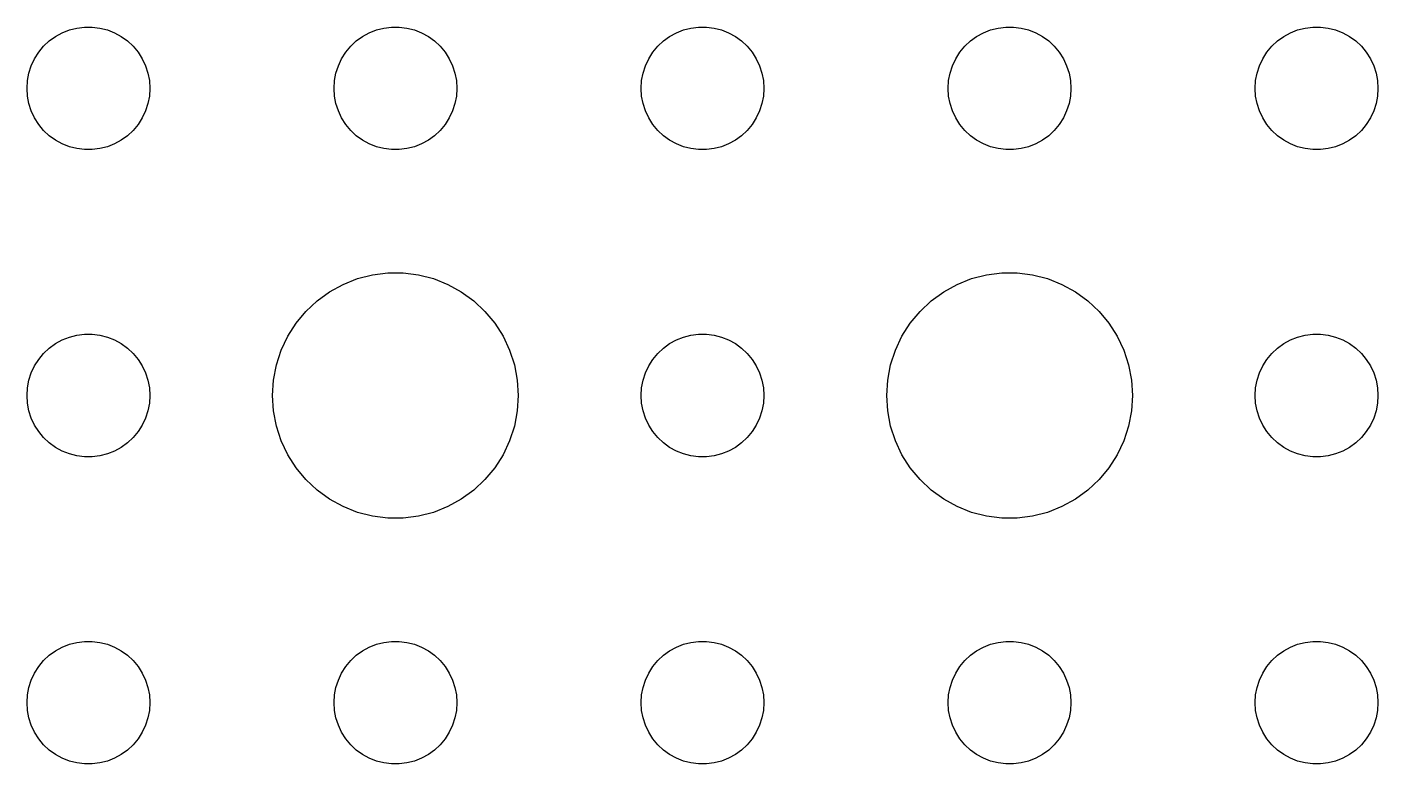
# Model space of a CAD drawing. Header units: metres. Extents: x -134 to 134, y 518 to 1078.
# Drawn here: x -1.5 to 31.5, y 660 to 678 of the extents above; entities that cross this region are included whole.
import ezdxf

# ---------------------------------------------------------------- set-up
doc = ezdxf.new("R2010")
doc.units = ezdxf.units.M

msp = doc.modelspace()

# ---------------------------------------------------------------- linework, layer by layer
for p, q in [((-0.80373, 677.766), (-0.63866, 677.857)), ((-0.63866, 677.857), (-0.46352, 677.927)), ((-0.46352, 677.927), (-0.28107, 677.973)), ((-0.28107, 677.973), (-0.09418, 677.997)), ((-0.09418, 677.997), (0.09418, 677.997)), ((0.09418, 677.997), (0.28107, 677.973)), ((0.28107, 677.973), (0.46352, 677.927)), ((0.46352, 677.927), (0.63866, 677.857)), ((0.63866, 677.857), (0.80373, 677.766)), ((6.69626, 677.766), (6.86133, 677.857)), ((6.86133, 677.857), (7.03647, 677.927)), ((7.03647, 677.927), (7.21892, 677.973)), ((7.21892, 677.973), (7.40581, 677.997)), ((7.40581, 677.997), (7.59418, 677.997)), ((7.59418, 677.997), (7.78107, 677.973)), ((7.78107, 677.973), (7.96352, 677.927)), ((7.96352, 677.927), (8.13866, 677.857)), ((8.13866, 677.857), (8.30373, 677.766)), ((14.1963, 677.766), (14.3613, 677.857)), ((14.3613, 677.857), (14.5365, 677.927)), ((14.5365, 677.927), (14.7189, 677.973)), ((14.7189, 677.973), (14.9058, 677.997)), ((14.9058, 677.997), (15.0942, 677.997)), ((15.0942, 677.997), (15.2811, 677.973)), ((15.2811, 677.973), (15.4635, 677.927)), ((15.4635, 677.927), (15.6387, 677.857)), ((15.6387, 677.857), (15.8037, 677.766)), ((21.6963, 677.766), (21.8613, 677.857)), ((21.8613, 677.857), (22.0365, 677.927)), ((22.0365, 677.927), (22.2189, 677.973)), ((22.2189, 677.973), (22.4058, 677.997)), ((22.4058, 677.997), (22.5942, 677.997)), ((22.5942, 677.997), (22.7811, 677.973)), ((22.7811, 677.973), (22.9635, 677.927)), ((22.9635, 677.927), (23.1387, 677.857)), ((23.1387, 677.857), (23.3037, 677.766)), ((29.1963, 677.766), (29.3613, 677.857)), ((29.3613, 677.857), (29.5365, 677.927)), ((29.5365, 677.927), (29.7189, 677.973)), ((29.7189, 677.973), (29.9058, 677.997)), ((29.9058, 677.997), (30.0942, 677.997)), ((30.0942, 677.997), (30.2811, 677.973)), ((30.2811, 677.973), (30.4635, 677.927)), ((30.4635, 677.927), (30.6387, 677.857)), ((30.6387, 677.857), (30.8037, 677.766)), ((-1.21352, 677.382), (-1.09344, 677.527)), ((-1.09344, 677.527), (-0.95613, 677.656)), ((-0.95613, 677.656), (-0.80373, 677.766)), ((0.80373, 677.766), (0.95613, 677.656)), ((0.95613, 677.656), (1.09344, 677.527)), ((1.09344, 677.527), (1.21352, 677.382)), ((6.28647, 677.382), (6.40654, 677.527)), ((6.40654, 677.527), (6.54385, 677.656)), ((6.54385, 677.656), (6.69626, 677.766)), ((8.30373, 677.766), (8.45613, 677.656)), ((8.45613, 677.656), (8.59344, 677.527)), ((8.59344, 677.527), (8.71352, 677.382)), ((13.7865, 677.382), (13.9065, 677.527)), ((13.9065, 677.527), (14.0439, 677.656)), ((14.0439, 677.656), (14.1963, 677.766)), ((15.8037, 677.766), (15.9561, 677.656)), ((15.9561, 677.656), (16.0934, 677.527)), ((16.0934, 677.527), (16.2135, 677.382)), ((21.2865, 677.382), (21.4065, 677.527)), ((21.4065, 677.527), (21.5439, 677.656)), ((21.5439, 677.656), (21.6963, 677.766)), ((23.3037, 677.766), (23.4561, 677.656)), ((23.4561, 677.656), (23.5934, 677.527)), ((23.5934, 677.527), (23.7135, 677.382)), ((28.7865, 677.382), (28.9065, 677.527)), ((28.9065, 677.527), (29.0439, 677.656)), ((29.0439, 677.656), (29.1963, 677.766)), ((30.8037, 677.766), (30.9561, 677.656)), ((30.9561, 677.656), (31.0934, 677.527)), ((31.0934, 677.527), (31.2135, 677.382)), ((-1.39465, 677.052), (-1.31445, 677.223)), ((-1.31445, 677.223), (-1.21352, 677.382)), ((1.21352, 677.382), (1.31445, 677.223)), ((1.31445, 677.223), (1.39465, 677.052)), ((6.10533, 677.052), (6.18553, 677.223)), ((6.18553, 677.223), (6.28647, 677.382)), ((8.71352, 677.382), (8.81445, 677.223)), ((8.81445, 677.223), (8.89465, 677.052)), ((13.6053, 677.052), (13.6855, 677.223)), ((13.6855, 677.223), (13.7865, 677.382)), ((16.2135, 677.382), (16.3145, 677.223)), ((16.3145, 677.223), (16.3947, 677.052)), ((21.1053, 677.052), (21.1855, 677.223)), ((21.1855, 677.223), (21.2865, 677.382)), ((23.7135, 677.382), (23.8145, 677.223)), ((23.8145, 677.223), (23.8947, 677.052)), ((28.6053, 677.052), (28.6855, 677.223)), ((28.6855, 677.223), (28.7865, 677.382)), ((31.2135, 677.382), (31.3145, 677.223)), ((31.3145, 677.223), (31.3947, 677.052)), ((-1.48816, 676.688), (-1.45287, 676.873)), ((-1.45287, 676.873), (-1.39465, 677.052)), ((1.39465, 677.052), (1.45287, 676.873)), ((1.45287, 676.873), (1.48816, 676.688)), ((6.01183, 676.688), (6.04712, 676.873)), ((6.04712, 676.873), (6.10533, 677.052)), ((8.89465, 677.052), (8.95287, 676.873)), ((8.95287, 676.873), (8.98816, 676.688)), ((13.5118, 676.688), (13.5471, 676.873)), ((13.5471, 676.873), (13.6053, 677.052)), ((16.3947, 677.052), (16.4529, 676.873)), ((16.4529, 676.873), (16.4882, 676.688)), ((21.0118, 676.688), (21.0471, 676.873)), ((21.0471, 676.873), (21.1053, 677.052)), ((23.8947, 677.052), (23.9529, 676.873)), ((23.9529, 676.873), (23.9882, 676.688)), ((28.5118, 676.688), (28.5471, 676.873)), ((28.5471, 676.873), (28.6053, 677.052)), ((31.3947, 677.052), (31.4529, 676.873)), ((31.4529, 676.873), (31.4882, 676.688)), ((-1.5, 676.5), (-1.48816, 676.688)), ((-1.48816, 676.312), (-1.5, 676.5)), ((1.48816, 676.688), (1.5, 676.5)), ((1.5, 676.5), (1.48816, 676.312)), ((6, 676.5), (6.01183, 676.688)), ((6.01183, 676.312), (6, 676.5)), ((8.98816, 676.688), (9, 676.5)), ((9, 676.5), (8.98816, 676.312)), ((13.5, 676.5), (13.5118, 676.688)), ((13.5118, 676.312), (13.5, 676.5)), ((16.4882, 676.688), (16.5, 676.5)), ((16.5, 676.5), (16.4882, 676.312)), ((21, 676.5), (21.0118, 676.688)), ((21.0118, 676.312), (21, 676.5)), ((23.9882, 676.688), (24, 676.5)), ((24, 676.5), (23.9882, 676.312)), ((28.5, 676.5), (28.5118, 676.688)), ((28.5118, 676.312), (28.5, 676.5)), ((31.4882, 676.688), (31.5, 676.5)), ((31.5, 676.5), (31.4882, 676.312)), ((-1.45287, 676.127), (-1.48816, 676.312)), ((1.48816, 676.312), (1.45287, 676.127)), ((6.04712, 676.127), (6.01183, 676.312)), ((8.98816, 676.312), (8.95287, 676.127)), ((13.5471, 676.127), (13.5118, 676.312)), ((16.4882, 676.312), (16.4529, 676.127)), ((21.0471, 676.127), (21.0118, 676.312)), ((23.9882, 676.312), (23.9529, 676.127)), ((28.5471, 676.127), (28.5118, 676.312)), ((31.4882, 676.312), (31.4529, 676.127)), ((-1.39465, 675.948), (-1.45287, 676.127)), ((-1.31445, 675.777), (-1.39465, 675.948)), ((1.39465, 675.948), (1.31445, 675.777)), ((1.45287, 676.127), (1.39465, 675.948)), ((6.10533, 675.948), (6.04712, 676.127)), ((6.18553, 675.777), (6.10533, 675.948)), ((8.89465, 675.948), (8.81445, 675.777)), ((8.95287, 676.127), (8.89465, 675.948)), ((13.6053, 675.948), (13.5471, 676.127)), ((13.6855, 675.777), (13.6053, 675.948)), ((16.3947, 675.948), (16.3145, 675.777)), ((16.4529, 676.127), (16.3947, 675.948)), ((21.1053, 675.948), (21.0471, 676.127)), ((21.1855, 675.777), (21.1053, 675.948)), ((23.8947, 675.948), (23.8145, 675.777)), ((23.9529, 676.127), (23.8947, 675.948)), ((28.6053, 675.948), (28.5471, 676.127)), ((28.6855, 675.777), (28.6053, 675.948)), ((31.3947, 675.948), (31.3145, 675.777)), ((31.4529, 676.127), (31.3947, 675.948)), ((-1.21352, 675.618), (-1.31445, 675.777)), ((-1.09344, 675.473), (-1.21352, 675.618)), ((1.21352, 675.618), (1.09344, 675.473)), ((1.31445, 675.777), (1.21352, 675.618)), ((6.28647, 675.618), (6.18553, 675.777)), ((6.40654, 675.473), (6.28647, 675.618)), ((8.71352, 675.618), (8.59344, 675.473)), ((8.81445, 675.777), (8.71352, 675.618)), ((13.7865, 675.618), (13.6855, 675.777)), ((13.9065, 675.473), (13.7865, 675.618)), ((16.2135, 675.618), (16.0934, 675.473)), ((16.3145, 675.777), (16.2135, 675.618)), ((21.2865, 675.618), (21.1855, 675.777)), ((21.4065, 675.473), (21.2865, 675.618)), ((23.7135, 675.618), (23.5934, 675.473)), ((23.8145, 675.777), (23.7135, 675.618)), ((28.7865, 675.618), (28.6855, 675.777)), ((28.9065, 675.473), (28.7865, 675.618)), ((31.2135, 675.618), (31.0934, 675.473)), ((31.3145, 675.777), (31.2135, 675.618)), ((-0.95613, 675.344), (-1.09344, 675.473)), ((-0.80373, 675.234), (-0.95613, 675.344)), ((-0.63866, 675.143), (-0.80373, 675.234)), ((0.80373, 675.234), (0.63866, 675.143)), ((0.95613, 675.344), (0.80373, 675.234)), ((1.09344, 675.473), (0.95613, 675.344)), ((6.54385, 675.344), (6.40654, 675.473)), ((6.69626, 675.234), (6.54385, 675.344)), ((6.86133, 675.143), (6.69626, 675.234)), ((8.30373, 675.234), (8.13866, 675.143)), ((8.45613, 675.344), (8.30373, 675.234)), ((8.59344, 675.473), (8.45613, 675.344)), ((14.0439, 675.344), (13.9065, 675.473)), ((14.1963, 675.234), (14.0439, 675.344)), ((14.3613, 675.143), (14.1963, 675.234)), ((15.8037, 675.234), (15.6387, 675.143)), ((15.9561, 675.344), (15.8037, 675.234)), ((16.0934, 675.473), (15.9561, 675.344)), ((21.5439, 675.344), (21.4065, 675.473)), ((21.6963, 675.234), (21.5439, 675.344)), ((21.8613, 675.143), (21.6963, 675.234)), ((23.3037, 675.234), (23.1387, 675.143)), ((23.4561, 675.344), (23.3037, 675.234)), ((23.5934, 675.473), (23.4561, 675.344)), ((29.0439, 675.344), (28.9065, 675.473)), ((29.1963, 675.234), (29.0439, 675.344)), ((29.3613, 675.143), (29.1963, 675.234)), ((30.8037, 675.234), (30.6387, 675.143)), ((30.9561, 675.344), (30.8037, 675.234)), ((31.0934, 675.473), (30.9561, 675.344)), ((-0.46352, 675.073), (-0.63866, 675.143)), ((-0.28107, 675.027), (-0.46352, 675.073)), ((-0.09418, 675.003), (-0.28107, 675.027)), ((0.09418, 675.003), (-0.09418, 675.003)), ((0.28107, 675.027), (0.09418, 675.003)), ((0.46352, 675.073), (0.28107, 675.027)), ((0.63866, 675.143), (0.46352, 675.073)), ((7.03647, 675.073), (6.86133, 675.143)), ((7.21892, 675.027), (7.03647, 675.073)), ((7.40581, 675.003), (7.21892, 675.027)), ((7.59418, 675.003), (7.40581, 675.003)), ((7.78107, 675.027), (7.59418, 675.003)), ((7.96352, 675.073), (7.78107, 675.027)), ((8.13866, 675.143), (7.96352, 675.073)), ((14.5365, 675.073), (14.3613, 675.143)), ((14.7189, 675.027), (14.5365, 675.073)), ((14.9058, 675.003), (14.7189, 675.027)), ((15.0942, 675.003), (14.9058, 675.003)), ((15.2811, 675.027), (15.0942, 675.003)), ((15.4635, 675.073), (15.2811, 675.027)), ((15.6387, 675.143), (15.4635, 675.073)), ((22.0365, 675.073), (21.8613, 675.143)), ((22.2189, 675.027), (22.0365, 675.073)), ((22.4058, 675.003), (22.2189, 675.027)), ((22.5942, 675.003), (22.4058, 675.003)), ((22.7811, 675.027), (22.5942, 675.003)), ((22.9635, 675.073), (22.7811, 675.027)), ((23.1387, 675.143), (22.9635, 675.073)), ((29.5365, 675.073), (29.3613, 675.143)), ((29.7189, 675.027), (29.5365, 675.073)), ((29.9058, 675.003), (29.7189, 675.027)), ((30.0942, 675.003), (29.9058, 675.003)), ((30.2811, 675.027), (30.0942, 675.003)), ((30.4635, 675.073), (30.2811, 675.027)), ((30.6387, 675.143), (30.4635, 675.073)), ((6.57294, 671.853), (6.93785, 671.947)), ((6.93785, 671.947), (7.31161, 671.994)), ((7.31161, 671.994), (7.68837, 671.994)), ((7.68837, 671.994), (8.06213, 671.947)), ((8.06213, 671.947), (8.42705, 671.853)), ((21.5729, 671.853), (21.9379, 671.947)), ((21.9379, 671.947), (22.3116, 671.994)), ((22.3116, 671.994), (22.6884, 671.994)), ((22.6884, 671.994), (23.0621, 671.947)), ((23.0621, 671.947), (23.427, 671.853)), ((5.89252, 671.533), (6.22266, 671.714)), ((6.22266, 671.714), (6.57294, 671.853)), ((8.42705, 671.853), (8.77733, 671.714)), ((8.77733, 671.714), (9.10747, 671.533)), ((20.8925, 671.533), (21.2227, 671.714)), ((21.2227, 671.714), (21.5729, 671.853)), ((23.427, 671.853), (23.7773, 671.714)), ((23.7773, 671.714), (24.1075, 671.533)), ((5.31308, 671.054), (5.58772, 671.312)), ((5.58772, 671.312), (5.89252, 671.533)), ((9.10747, 671.533), (9.41226, 671.312)), ((9.41226, 671.312), (9.6869, 671.054)), ((20.3131, 671.054), (20.5877, 671.312)), ((20.5877, 671.312), (20.8925, 671.533)), ((24.1075, 671.533), (24.4123, 671.312)), ((24.4123, 671.312), (24.6869, 671.054)), ((5.07294, 670.763), (5.31308, 671.054)), ((9.6869, 671.054), (9.92705, 670.763)), ((20.0729, 670.763), (20.3131, 671.054)), ((24.6869, 671.054), (24.927, 670.763)), ((4.87108, 670.445), (5.07294, 670.763)), ((9.92705, 670.763), (10.1289, 670.445)), ((19.8711, 670.445), (20.0729, 670.763)), ((24.927, 670.763), (25.1289, 670.445)), ((-0.95613, 670.156), (-0.80373, 670.266)), ((-0.80373, 670.266), (-0.63866, 670.357)), ((-0.63866, 670.357), (-0.46352, 670.427)), ((-0.46352, 670.427), (-0.28107, 670.473)), ((-0.28107, 670.473), (-0.09418, 670.497)), ((-0.09418, 670.497), (0.09418, 670.497)), ((0.09418, 670.497), (0.28107, 670.473)), ((0.28107, 670.473), (0.46352, 670.427)), ((0.46352, 670.427), (0.63866, 670.357)), ((0.63866, 670.357), (0.80373, 670.266)), ((0.80373, 670.266), (0.95613, 670.156)), ((4.71066, 670.104), (4.87108, 670.445)), ((10.1289, 670.445), (10.2893, 670.104)), ((14.0439, 670.156), (14.1963, 670.266)), ((14.1963, 670.266), (14.3613, 670.357)), ((14.3613, 670.357), (14.5365, 670.427)), ((14.5365, 670.427), (14.7189, 670.473)), ((14.7189, 670.473), (14.9058, 670.497)), ((14.9058, 670.497), (15.0942, 670.497)), ((15.0942, 670.497), (15.2811, 670.473)), ((15.2811, 670.473), (15.4635, 670.427)), ((15.4635, 670.427), (15.6387, 670.357)), ((15.6387, 670.357), (15.8037, 670.266)), ((15.8037, 670.266), (15.9561, 670.156)), ((19.7107, 670.104), (19.8711, 670.445)), ((25.1289, 670.445), (25.2893, 670.104)), ((29.0439, 670.156), (29.1963, 670.266)), ((29.1963, 670.266), (29.3613, 670.357)), ((29.3613, 670.357), (29.5365, 670.427)), ((29.5365, 670.427), (29.7189, 670.473)), ((29.7189, 670.473), (29.9058, 670.497)), ((29.9058, 670.497), (30.0942, 670.497)), ((30.0942, 670.497), (30.2811, 670.473)), ((30.2811, 670.473), (30.4635, 670.427)), ((30.4635, 670.427), (30.6387, 670.357)), ((30.6387, 670.357), (30.8037, 670.266)), ((30.8037, 670.266), (30.9561, 670.156)), ((-1.21352, 669.882), (-1.09344, 670.027)), ((-1.09344, 670.027), (-0.95613, 670.156)), ((0.95613, 670.156), (1.09344, 670.027)), ((1.09344, 670.027), (1.21352, 669.882)), ((4.59424, 669.746), (4.71066, 670.104)), ((10.2893, 670.104), (10.4057, 669.746)), ((13.7865, 669.882), (13.9065, 670.027)), ((13.9065, 670.027), (14.0439, 670.156)), ((15.9561, 670.156), (16.0934, 670.027)), ((16.0934, 670.027), (16.2135, 669.882)), ((19.5942, 669.746), (19.7107, 670.104)), ((25.2893, 670.104), (25.4057, 669.746)), ((28.7865, 669.882), (28.9065, 670.027)), ((28.9065, 670.027), (29.0439, 670.156)), ((30.9561, 670.156), (31.0934, 670.027)), ((31.0934, 670.027), (31.2135, 669.882)), ((-1.39465, 669.552), (-1.31445, 669.723)), ((-1.31445, 669.723), (-1.21352, 669.882)), ((1.21352, 669.882), (1.31445, 669.723)), ((1.31445, 669.723), (1.39465, 669.552)), ((4.52365, 669.376), (4.59424, 669.746)), ((10.4057, 669.746), (10.4763, 669.376)), ((13.6053, 669.552), (13.6855, 669.723)), ((13.6855, 669.723), (13.7865, 669.882)), ((16.2135, 669.882), (16.3145, 669.723)), ((16.3145, 669.723), (16.3947, 669.552)), ((19.5237, 669.376), (19.5942, 669.746)), ((25.4057, 669.746), (25.4763, 669.376)), ((28.6053, 669.552), (28.6855, 669.723)), ((28.6855, 669.723), (28.7865, 669.882)), ((31.2135, 669.882), (31.3145, 669.723)), ((31.3145, 669.723), (31.3947, 669.552)), ((-1.48816, 669.188), (-1.45287, 669.373)), ((-1.45287, 669.373), (-1.39465, 669.552)), ((1.39465, 669.552), (1.45287, 669.373)), ((1.45287, 669.373), (1.48816, 669.188)), ((4.5, 669), (4.52365, 669.376)), ((10.4763, 669.376), (10.5, 669)), ((13.5118, 669.188), (13.5471, 669.373)), ((13.5471, 669.373), (13.6053, 669.552)), ((16.3947, 669.552), (16.4529, 669.373)), ((16.4529, 669.373), (16.4882, 669.188)), ((19.5, 669), (19.5237, 669.376)), ((25.4763, 669.376), (25.5, 669)), ((28.5118, 669.188), (28.5471, 669.373)), ((28.5471, 669.373), (28.6053, 669.552)), ((31.3947, 669.552), (31.4529, 669.373)), ((31.4529, 669.373), (31.4882, 669.188)), ((-1.5, 669), (-1.48816, 669.188)), ((-1.48816, 668.812), (-1.5, 669)), ((1.48816, 669.188), (1.5, 669)), ((1.5, 669), (1.48816, 668.812)), ((4.52365, 668.624), (4.5, 669)), ((10.5, 669), (10.4763, 668.624)), ((13.5, 669), (13.5118, 669.188)), ((13.5118, 668.812), (13.5, 669)), ((16.4882, 669.188), (16.5, 669)), ((16.5, 669), (16.4882, 668.812)), ((19.5237, 668.624), (19.5, 669)), ((25.5, 669), (25.4763, 668.624)), ((28.5, 669), (28.5118, 669.188)), ((28.5118, 668.812), (28.5, 669)), ((31.4882, 669.188), (31.5, 669)), ((31.5, 669), (31.4882, 668.812)), ((-1.45287, 668.627), (-1.48816, 668.812)), ((-1.39465, 668.448), (-1.45287, 668.627)), ((1.45287, 668.627), (1.39465, 668.448)), ((1.48816, 668.812), (1.45287, 668.627)), ((4.59424, 668.254), (4.52365, 668.624)), ((10.4763, 668.624), (10.4057, 668.254)), ((13.5471, 668.627), (13.5118, 668.812)), ((13.6053, 668.448), (13.5471, 668.627)), ((16.4529, 668.627), (16.3947, 668.448)), ((16.4882, 668.812), (16.4529, 668.627)), ((19.5942, 668.254), (19.5237, 668.624)), ((25.4763, 668.624), (25.4057, 668.254)), ((28.5471, 668.627), (28.5118, 668.812)), ((28.6053, 668.448), (28.5471, 668.627)), ((31.4529, 668.627), (31.3947, 668.448)), ((31.4882, 668.812), (31.4529, 668.627)), ((-1.31445, 668.277), (-1.39465, 668.448)), ((-1.21352, 668.118), (-1.31445, 668.277)), ((1.31445, 668.277), (1.21352, 668.118)), ((1.39465, 668.448), (1.31445, 668.277)), ((4.71066, 667.896), (4.59424, 668.254)), ((10.4057, 668.254), (10.2893, 667.896)), ((13.6855, 668.277), (13.6053, 668.448)), ((13.7865, 668.118), (13.6855, 668.277)), ((16.3145, 668.277), (16.2135, 668.118)), ((16.3947, 668.448), (16.3145, 668.277)), ((19.7107, 667.896), (19.5942, 668.254)), ((25.4057, 668.254), (25.2893, 667.896)), ((28.6855, 668.277), (28.6053, 668.448)), ((28.7865, 668.118), (28.6855, 668.277)), ((31.3145, 668.277), (31.2135, 668.118)), ((31.3947, 668.448), (31.3145, 668.277)), ((-1.09344, 667.973), (-1.21352, 668.118)), ((-0.95613, 667.844), (-1.09344, 667.973)), ((1.09344, 667.973), (0.95613, 667.844)), ((1.21352, 668.118), (1.09344, 667.973)), ((13.9065, 667.973), (13.7865, 668.118)), ((14.0439, 667.844), (13.9065, 667.973)), ((16.0934, 667.973), (15.9561, 667.844)), ((16.2135, 668.118), (16.0934, 667.973)), ((28.9065, 667.973), (28.7865, 668.118)), ((29.0439, 667.844), (28.9065, 667.973)), ((31.0934, 667.973), (30.9561, 667.844)), ((31.2135, 668.118), (31.0934, 667.973)), ((-0.80373, 667.734), (-0.95613, 667.844)), ((-0.63866, 667.643), (-0.80373, 667.734)), ((-0.46352, 667.573), (-0.63866, 667.643)), ((0.63866, 667.643), (0.46352, 667.573)), ((0.80373, 667.734), (0.63866, 667.643)), ((0.95613, 667.844), (0.80373, 667.734)), ((4.87108, 667.555), (4.71066, 667.896)), ((10.2893, 667.896), (10.1289, 667.555)), ((14.1963, 667.734), (14.0439, 667.844)), ((14.3613, 667.643), (14.1963, 667.734)), ((14.5365, 667.573), (14.3613, 667.643)), ((15.6387, 667.643), (15.4635, 667.573)), ((15.8037, 667.734), (15.6387, 667.643)), ((15.9561, 667.844), (15.8037, 667.734)), ((19.8711, 667.555), (19.7107, 667.896)), ((25.2893, 667.896), (25.1289, 667.555)), ((29.1963, 667.734), (29.0439, 667.844)), ((29.3613, 667.643), (29.1963, 667.734)), ((29.5365, 667.573), (29.3613, 667.643)), ((30.6387, 667.643), (30.4635, 667.573)), ((30.8037, 667.734), (30.6387, 667.643)), ((30.9561, 667.844), (30.8037, 667.734)), ((-0.28107, 667.527), (-0.46352, 667.573)), ((-0.09418, 667.503), (-0.28107, 667.527)), ((0.09418, 667.503), (-0.09418, 667.503)), ((0.28107, 667.527), (0.09418, 667.503)), ((0.46352, 667.573), (0.28107, 667.527)), ((5.07294, 667.237), (4.87108, 667.555)), ((10.1289, 667.555), (9.92705, 667.237)), ((14.7189, 667.527), (14.5365, 667.573)), ((14.9058, 667.503), (14.7189, 667.527)), ((15.0942, 667.503), (14.9058, 667.503)), ((15.2811, 667.527), (15.0942, 667.503)), ((15.4635, 667.573), (15.2811, 667.527)), ((20.0729, 667.237), (19.8711, 667.555)), ((25.1289, 667.555), (24.927, 667.237)), ((29.7189, 667.527), (29.5365, 667.573)), ((29.9058, 667.503), (29.7189, 667.527)), ((30.0942, 667.503), (29.9058, 667.503)), ((30.2811, 667.527), (30.0942, 667.503)), ((30.4635, 667.573), (30.2811, 667.527)), ((5.31308, 666.946), (5.07294, 667.237)), ((5.58772, 666.688), (5.31308, 666.946)), ((9.6869, 666.946), (9.41226, 666.688)), ((9.92705, 667.237), (9.6869, 666.946)), ((20.3131, 666.946), (20.0729, 667.237)), ((20.5877, 666.688), (20.3131, 666.946)), ((24.6869, 666.946), (24.4123, 666.688)), ((24.927, 667.237), (24.6869, 666.946)), ((5.89252, 666.467), (5.58772, 666.688)), ((9.41226, 666.688), (9.10747, 666.467)), ((20.8925, 666.467), (20.5877, 666.688)), ((24.4123, 666.688), (24.1075, 666.467)), ((6.22266, 666.286), (5.89252, 666.467)), ((6.57294, 666.147), (6.22266, 666.286)), ((8.77733, 666.286), (8.42705, 666.147)), ((9.10747, 666.467), (8.77733, 666.286)), ((21.2227, 666.286), (20.8925, 666.467)), ((21.5729, 666.147), (21.2227, 666.286)), ((23.7773, 666.286), (23.427, 666.147)), ((24.1075, 666.467), (23.7773, 666.286)), ((6.93785, 666.053), (6.57294, 666.147)), ((7.31161, 666.006), (6.93785, 666.053)), ((7.68837, 666.006), (7.31161, 666.006)), ((8.06213, 666.053), (7.68837, 666.006)), ((8.42705, 666.147), (8.06213, 666.053)), ((21.9379, 666.053), (21.5729, 666.147)), ((22.3116, 666.006), (21.9379, 666.053)), ((22.6884, 666.006), (22.3116, 666.006)), ((23.0621, 666.053), (22.6884, 666.006)), ((23.427, 666.147), (23.0621, 666.053)), ((-0.46352, 662.927), (-0.28107, 662.973)), ((-0.28107, 662.973), (-0.09418, 662.997)), ((-0.09418, 662.997), (0.09418, 662.997)), ((0.09418, 662.997), (0.28107, 662.973)), ((0.28107, 662.973), (0.46352, 662.927)), ((7.03647, 662.927), (7.21892, 662.973)), ((7.21892, 662.973), (7.40581, 662.997)), ((7.40581, 662.997), (7.59418, 662.997)), ((7.59418, 662.997), (7.78107, 662.973)), ((7.78107, 662.973), (7.96352, 662.927)), ((14.5365, 662.927), (14.7189, 662.973)), ((14.7189, 662.973), (14.9058, 662.997)), ((14.9058, 662.997), (15.0942, 662.997)), ((15.0942, 662.997), (15.2811, 662.973)), ((15.2811, 662.973), (15.4635, 662.927)), ((22.0365, 662.927), (22.2189, 662.973)), ((22.2189, 662.973), (22.4058, 662.997)), ((22.4058, 662.997), (22.5942, 662.997)), ((22.5942, 662.997), (22.7811, 662.973)), ((22.7811, 662.973), (22.9635, 662.927)), ((29.5365, 662.927), (29.7189, 662.973)), ((29.7189, 662.973), (29.9058, 662.997)), ((29.9058, 662.997), (30.0942, 662.997)), ((30.0942, 662.997), (30.2811, 662.973)), ((30.2811, 662.973), (30.4635, 662.927)), ((-1.09344, 662.527), (-0.95613, 662.656)), ((-0.95613, 662.656), (-0.80373, 662.766)), ((-0.80373, 662.766), (-0.63866, 662.857)), ((-0.63866, 662.857), (-0.46352, 662.927)), ((0.46352, 662.927), (0.63866, 662.857)), ((0.63866, 662.857), (0.80373, 662.766)), ((0.80373, 662.766), (0.95613, 662.656)), ((0.95613, 662.656), (1.09344, 662.527)), ((6.40654, 662.527), (6.54385, 662.656)), ((6.54385, 662.656), (6.69626, 662.766)), ((6.69626, 662.766), (6.86133, 662.857)), ((6.86133, 662.857), (7.03647, 662.927)), ((7.96352, 662.927), (8.13866, 662.857)), ((8.13866, 662.857), (8.30373, 662.766)), ((8.30373, 662.766), (8.45613, 662.656)), ((8.45613, 662.656), (8.59344, 662.527)), ((13.9065, 662.527), (14.0439, 662.656)), ((14.0439, 662.656), (14.1963, 662.766)), ((14.1963, 662.766), (14.3613, 662.857)), ((14.3613, 662.857), (14.5365, 662.927)), ((15.4635, 662.927), (15.6387, 662.857)), ((15.6387, 662.857), (15.8037, 662.766)), ((15.8037, 662.766), (15.9561, 662.656)), ((15.9561, 662.656), (16.0934, 662.527)), ((21.4065, 662.527), (21.5439, 662.656)), ((21.5439, 662.656), (21.6963, 662.766)), ((21.6963, 662.766), (21.8613, 662.857)), ((21.8613, 662.857), (22.0365, 662.927)), ((22.9635, 662.927), (23.1387, 662.857)), ((23.1387, 662.857), (23.3037, 662.766)), ((23.3037, 662.766), (23.4561, 662.656)), ((23.4561, 662.656), (23.5934, 662.527)), ((28.9065, 662.527), (29.0439, 662.656)), ((29.0439, 662.656), (29.1963, 662.766)), ((29.1963, 662.766), (29.3613, 662.857)), ((29.3613, 662.857), (29.5365, 662.927)), ((30.4635, 662.927), (30.6387, 662.857)), ((30.6387, 662.857), (30.8037, 662.766)), ((30.8037, 662.766), (30.9561, 662.656)), ((30.9561, 662.656), (31.0934, 662.527)), ((-1.31445, 662.223), (-1.21352, 662.382)), ((-1.21352, 662.382), (-1.09344, 662.527)), ((1.09344, 662.527), (1.21352, 662.382)), ((1.21352, 662.382), (1.31445, 662.223)), ((6.18553, 662.223), (6.28647, 662.382)), ((6.28647, 662.382), (6.40654, 662.527)), ((8.59344, 662.527), (8.71352, 662.382)), ((8.71352, 662.382), (8.81445, 662.223)), ((13.6855, 662.223), (13.7865, 662.382)), ((13.7865, 662.382), (13.9065, 662.527)), ((16.0934, 662.527), (16.2135, 662.382)), ((16.2135, 662.382), (16.3145, 662.223)), ((21.1855, 662.223), (21.2865, 662.382)), ((21.2865, 662.382), (21.4065, 662.527)), ((23.5934, 662.527), (23.7135, 662.382)), ((23.7135, 662.382), (23.8145, 662.223)), ((28.6855, 662.223), (28.7865, 662.382)), ((28.7865, 662.382), (28.9065, 662.527)), ((31.0934, 662.527), (31.2135, 662.382)), ((31.2135, 662.382), (31.3145, 662.223)), ((-1.45287, 661.873), (-1.39465, 662.052)), ((-1.39465, 662.052), (-1.31445, 662.223)), ((1.31445, 662.223), (1.39465, 662.052)), ((1.39465, 662.052), (1.45287, 661.873)), ((6.04712, 661.873), (6.10533, 662.052)), ((6.10533, 662.052), (6.18553, 662.223)), ((8.81445, 662.223), (8.89465, 662.052)), ((8.89465, 662.052), (8.95287, 661.873)), ((13.5471, 661.873), (13.6053, 662.052)), ((13.6053, 662.052), (13.6855, 662.223)), ((16.3145, 662.223), (16.3947, 662.052)), ((16.3947, 662.052), (16.4529, 661.873)), ((21.0471, 661.873), (21.1053, 662.052)), ((21.1053, 662.052), (21.1855, 662.223)), ((23.8145, 662.223), (23.8947, 662.052)), ((23.8947, 662.052), (23.9529, 661.873)), ((28.5471, 661.873), (28.6053, 662.052)), ((28.6053, 662.052), (28.6855, 662.223)), ((31.3145, 662.223), (31.3947, 662.052)), ((31.3947, 662.052), (31.4529, 661.873)), ((-1.5, 661.5), (-1.48816, 661.688)), ((-1.48816, 661.688), (-1.45287, 661.873)), ((1.45287, 661.873), (1.48816, 661.688)), ((1.48816, 661.688), (1.5, 661.5)), ((6, 661.5), (6.01183, 661.688)), ((6.01183, 661.688), (6.04712, 661.873)), ((8.95287, 661.873), (8.98816, 661.688)), ((8.98816, 661.688), (9, 661.5)), ((13.5, 661.5), (13.5118, 661.688)), ((13.5118, 661.688), (13.5471, 661.873)), ((16.4529, 661.873), (16.4882, 661.688)), ((16.4882, 661.688), (16.5, 661.5)), ((21, 661.5), (21.0118, 661.688)), ((21.0118, 661.688), (21.0471, 661.873)), ((23.9529, 661.873), (23.9882, 661.688)), ((23.9882, 661.688), (24, 661.5)), ((28.5, 661.5), (28.5118, 661.688)), ((28.5118, 661.688), (28.5471, 661.873)), ((31.4529, 661.873), (31.4882, 661.688)), ((31.4882, 661.688), (31.5, 661.5)), ((-1.48816, 661.312), (-1.5, 661.5)), ((1.5, 661.5), (1.48816, 661.312)), ((6.01183, 661.312), (6, 661.5)), ((9, 661.5), (8.98816, 661.312)), ((13.5118, 661.312), (13.5, 661.5)), ((16.5, 661.5), (16.4882, 661.312)), ((21.0118, 661.312), (21, 661.5)), ((24, 661.5), (23.9882, 661.312)), ((28.5118, 661.312), (28.5, 661.5)), ((31.5, 661.5), (31.4882, 661.312)), ((-1.45287, 661.127), (-1.48816, 661.312)), ((-1.39465, 660.948), (-1.45287, 661.127)), ((1.45287, 661.127), (1.39465, 660.948)), ((1.48816, 661.312), (1.45287, 661.127)), ((6.04712, 661.127), (6.01183, 661.312)), ((6.10533, 660.948), (6.04712, 661.127)), ((8.95287, 661.127), (8.89465, 660.948)), ((8.98816, 661.312), (8.95287, 661.127)), ((13.5471, 661.127), (13.5118, 661.312)), ((13.6053, 660.948), (13.5471, 661.127)), ((16.4529, 661.127), (16.3947, 660.948)), ((16.4882, 661.312), (16.4529, 661.127)), ((21.0471, 661.127), (21.0118, 661.312)), ((21.1053, 660.948), (21.0471, 661.127)), ((23.9529, 661.127), (23.8947, 660.948)), ((23.9882, 661.312), (23.9529, 661.127)), ((28.5471, 661.127), (28.5118, 661.312)), ((28.6053, 660.948), (28.5471, 661.127)), ((31.4529, 661.127), (31.3947, 660.948)), ((31.4882, 661.312), (31.4529, 661.127)), ((-1.31445, 660.777), (-1.39465, 660.948)), ((-1.21352, 660.618), (-1.31445, 660.777)), ((1.31445, 660.777), (1.21352, 660.618)), ((1.39465, 660.948), (1.31445, 660.777)), ((6.18553, 660.777), (6.10533, 660.948)), ((6.28647, 660.618), (6.18553, 660.777)), ((8.81445, 660.777), (8.71352, 660.618)), ((8.89465, 660.948), (8.81445, 660.777)), ((13.6855, 660.777), (13.6053, 660.948)), ((13.7865, 660.618), (13.6855, 660.777)), ((16.3145, 660.777), (16.2135, 660.618)), ((16.3947, 660.948), (16.3145, 660.777)), ((21.1855, 660.777), (21.1053, 660.948)), ((21.2865, 660.618), (21.1855, 660.777)), ((23.8145, 660.777), (23.7135, 660.618)), ((23.8947, 660.948), (23.8145, 660.777)), ((28.6855, 660.777), (28.6053, 660.948)), ((28.7865, 660.618), (28.6855, 660.777)), ((31.3145, 660.777), (31.2135, 660.618)), ((31.3947, 660.948), (31.3145, 660.777)), ((-1.09344, 660.473), (-1.21352, 660.618)), ((-0.95613, 660.344), (-1.09344, 660.473)), ((-0.80373, 660.234), (-0.95613, 660.344)), ((0.95613, 660.344), (0.80373, 660.234)), ((1.09344, 660.473), (0.95613, 660.344)), ((1.21352, 660.618), (1.09344, 660.473)), ((6.40654, 660.473), (6.28647, 660.618)), ((6.54385, 660.344), (6.40654, 660.473)), ((6.69626, 660.234), (6.54385, 660.344)), ((8.45613, 660.344), (8.30373, 660.234)), ((8.59344, 660.473), (8.45613, 660.344)), ((8.71352, 660.618), (8.59344, 660.473)), ((13.9065, 660.473), (13.7865, 660.618)), ((14.0439, 660.344), (13.9065, 660.473)), ((14.1963, 660.234), (14.0439, 660.344)), ((15.9561, 660.344), (15.8037, 660.234)), ((16.0934, 660.473), (15.9561, 660.344)), ((16.2135, 660.618), (16.0934, 660.473)), ((21.4065, 660.473), (21.2865, 660.618)), ((21.5439, 660.344), (21.4065, 660.473)), ((21.6963, 660.234), (21.5439, 660.344)), ((23.4561, 660.344), (23.3037, 660.234)), ((23.5934, 660.473), (23.4561, 660.344)), ((23.7135, 660.618), (23.5934, 660.473)), ((28.9065, 660.473), (28.7865, 660.618)), ((29.0439, 660.344), (28.9065, 660.473)), ((29.1963, 660.234), (29.0439, 660.344)), ((30.9561, 660.344), (30.8037, 660.234)), ((31.0934, 660.473), (30.9561, 660.344)), ((31.2135, 660.618), (31.0934, 660.473)), ((-0.63866, 660.143), (-0.80373, 660.234)), ((-0.46352, 660.073), (-0.63866, 660.143)), ((-0.28107, 660.027), (-0.46352, 660.073)), ((-0.09418, 660.003), (-0.28107, 660.027)), ((0.09418, 660.003), (-0.09418, 660.003)), ((0.28107, 660.027), (0.09418, 660.003)), ((0.46352, 660.073), (0.28107, 660.027)), ((0.63866, 660.143), (0.46352, 660.073)), ((0.80373, 660.234), (0.63866, 660.143)), ((6.86133, 660.143), (6.69626, 660.234)), ((7.03647, 660.073), (6.86133, 660.143)), ((7.21892, 660.027), (7.03647, 660.073)), ((7.40581, 660.003), (7.21892, 660.027)), ((7.59418, 660.003), (7.40581, 660.003)), ((7.78107, 660.027), (7.59418, 660.003)), ((7.96352, 660.073), (7.78107, 660.027)), ((8.13866, 660.143), (7.96352, 660.073)), ((8.30373, 660.234), (8.13866, 660.143)), ((14.3613, 660.143), (14.1963, 660.234)), ((14.5365, 660.073), (14.3613, 660.143)), ((14.7189, 660.027), (14.5365, 660.073)), ((14.9058, 660.003), (14.7189, 660.027)), ((15.0942, 660.003), (14.9058, 660.003)), ((15.2811, 660.027), (15.0942, 660.003)), ((15.4635, 660.073), (15.2811, 660.027)), ((15.6387, 660.143), (15.4635, 660.073)), ((15.8037, 660.234), (15.6387, 660.143)), ((21.8613, 660.143), (21.6963, 660.234)), ((22.0365, 660.073), (21.8613, 660.143)), ((22.2189, 660.027), (22.0365, 660.073)), ((22.4058, 660.003), (22.2189, 660.027)), ((22.5942, 660.003), (22.4058, 660.003)), ((22.7811, 660.027), (22.5942, 660.003)), ((22.9635, 660.073), (22.7811, 660.027)), ((23.1387, 660.143), (22.9635, 660.073)), ((23.3037, 660.234), (23.1387, 660.143)), ((29.3613, 660.143), (29.1963, 660.234)), ((29.5365, 660.073), (29.3613, 660.143)), ((29.7189, 660.027), (29.5365, 660.073)), ((29.9058, 660.003), (29.7189, 660.027)), ((30.0942, 660.003), (29.9058, 660.003)), ((30.2811, 660.027), (30.0942, 660.003)), ((30.4635, 660.073), (30.2811, 660.027)), ((30.6387, 660.143), (30.4635, 660.073)), ((30.8037, 660.234), (30.6387, 660.143))]:
    msp.add_line(p, q)

doc.saveas('drawing.dxf')
